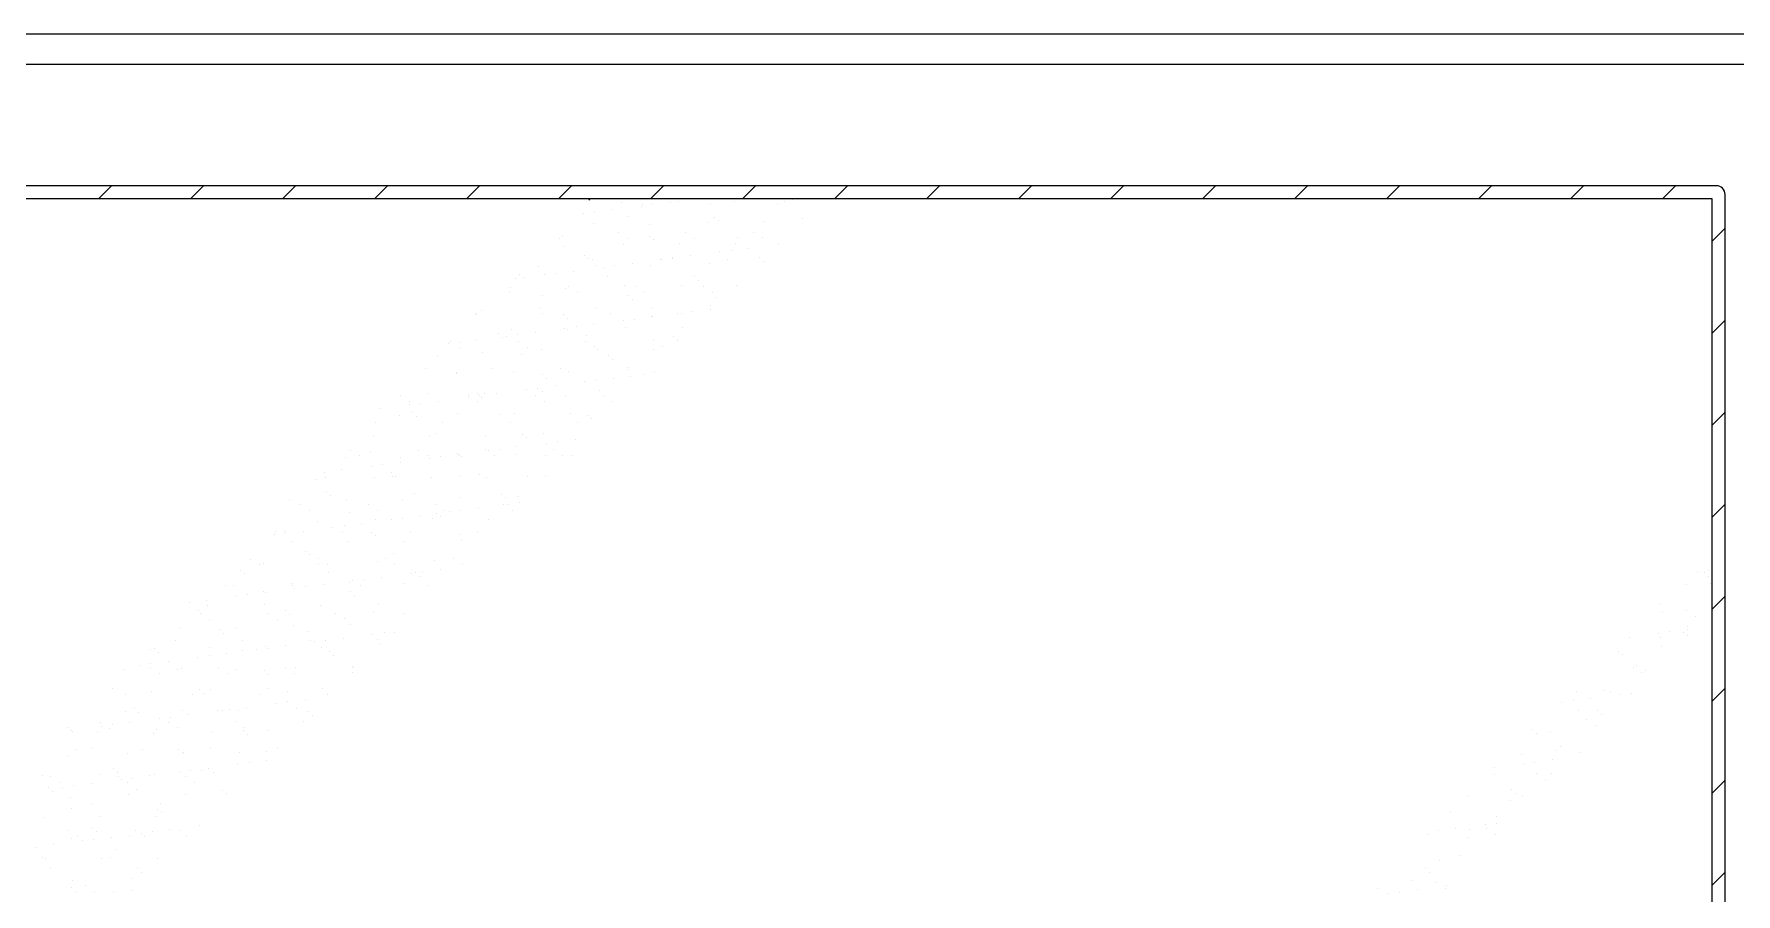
# Model space of a CAD drawing. Header units: inches. Extents: x 11.8 to 54.3, y 10.8 to 35.6.
# Drawn here: x 24.4421 to 24.8345, y 27.094 to 27.2923 of the extents above; entities that cross this region are included whole.
import ezdxf

# ---------------------------------------------------------------- set-up
doc = ezdxf.new("R2010")
doc.units = ezdxf.units.IN
doc.header["$MEASUREMENT"] = 0
doc.layers.add('02', color=2, linetype='Continuous')

msp = doc.modelspace()

# ---------------------------------------------------------------- linework, layer by layer
at = {"layer": '02'}
for p, q in [((24.86501, 27.29234), (24.03301, 27.29234)), ((24.86001, 27.28534), (24.03801, 27.28534)), ((24.83001, 27.25734), (24.06801, 27.25734)), ((24.82901, 27.25434), (24.06901, 27.25434)), ((24.45697, 27.25434), (24.45997, 27.25734)), ((24.47818, 27.25434), (24.48118, 27.25734)), ((24.49939, 27.25434), (24.50239, 27.25734)), ((24.52061, 27.25434), (24.52361, 27.25734)), ((24.54182, 27.25434), (24.54482, 27.25734)), ((24.56303, 27.25434), (24.56603, 27.25734)), ((24.56998, 27.25403), (24.57028, 27.25434)), ((24.5747, 27.25429), (24.5747, 27.25429)), ((24.58425, 27.25434), (24.58725, 27.25734)), ((24.60546, 27.25434), (24.60846, 27.25734)), ((24.617, 27.25409), (24.617, 27.25409)), ((24.62667, 27.25434), (24.62967, 27.25734)), ((24.64789, 27.25434), (24.65089, 27.25734)), ((24.6691, 27.25434), (24.6721, 27.25734)), ((24.69031, 27.25434), (24.69331, 27.25734)), ((24.71153, 27.25434), (24.71453, 27.25734)), ((24.73274, 27.25434), (24.73574, 27.25734)), ((24.75395, 27.25434), (24.75695, 27.25734)), ((24.77516, 27.25434), (24.77816, 27.25734)), ((24.79638, 27.25434), (24.79938, 27.25734)), ((24.81759, 27.25434), (24.82059, 27.25734)), ((24.82901, 26.70334), (24.82901, 27.25434)), ((24.83201, 26.65534), (24.83201, 27.25534)), ((24.56871, 27.2509), (24.56871, 27.2509)), ((24.57131, 27.25124), (24.57131, 27.25124)), ((24.57537, 27.25178), (24.57537, 27.25178)), ((24.57762, 27.2535), (24.57762, 27.2535)), ((24.57905, 27.25031), (24.57905, 27.25031)), ((24.58217, 27.25267), (24.58217, 27.25267)), ((24.58246, 27.25293), (24.58246, 27.25293)), ((24.58477, 27.25301), (24.58477, 27.25301)), ((24.58883, 27.25355), (24.58883, 27.25355)), ((24.59071, 27.25366), (24.59071, 27.25366)), ((24.59803, 27.25296), (24.59803, 27.25296)), ((24.59906, 27.25013), (24.59906, 27.25013)), ((24.6035, 27.2536), (24.6035, 27.2536)), ((24.6136, 27.25298), (24.6136, 27.25298)), ((24.61501, 27.25368), (24.61501, 27.25368)), ((24.57117, 27.24855), (24.57117, 27.24855)), ((24.5768, 27.24659), (24.5768, 27.24659)), ((24.58396, 27.24849), (24.58396, 27.24849)), ((24.59237, 27.24661), (24.59237, 27.24661)), ((24.59747, 27.24898), (24.59747, 27.24898)), ((24.59998, 27.24929), (24.59998, 27.24929)), ((24.60794, 27.24664), (24.60794, 27.24664)), ((24.61056, 27.24914), (24.61056, 27.24914)), ((24.61936, 27.24969), (24.61936, 27.24969)), ((24.82901, 27.24454), (24.83201, 27.24754)), ((24.56334, 27.24521), (24.56334, 27.24521)), ((24.56402, 27.24592), (24.56402, 27.24592)), ((24.56443, 27.24338), (24.56443, 27.24338)), ((24.57793, 27.24386), (24.57793, 27.24386)), ((24.57891, 27.24524), (24.57891, 27.24524)), ((24.58403, 27.24574), (24.58403, 27.24574)), ((24.58495, 27.2449), (24.58495, 27.2449)), ((24.59102, 27.24403), (24.59102, 27.24403)), ((24.59448, 27.24527), (24.59448, 27.24527)), ((24.60284, 27.24245), (24.60284, 27.24245)), ((24.60381, 27.24397), (24.60381, 27.24397)), ((24.60433, 27.2453), (24.60433, 27.2453)), ((24.6069, 27.24298), (24.6069, 27.24298)), ((24.61005, 27.2453), (24.61005, 27.2453)), ((24.61369, 27.24388), (24.61369, 27.24388)), ((24.5584, 27.23875), (24.5584, 27.23875)), ((24.569, 27.24136), (24.569, 27.24136)), ((24.56992, 27.24051), (24.56992, 27.24051)), ((24.57093, 27.24038), (24.57093, 27.24038)), ((24.57149, 27.23892), (24.57149, 27.23892)), ((24.57332, 27.23856), (24.57332, 27.23856)), ((24.57592, 27.2389), (24.57592, 27.2389)), ((24.57998, 27.23944), (24.57998, 27.23944)), ((24.58428, 27.23886), (24.58428, 27.23886)), ((24.5865, 27.24041), (24.5865, 27.24041)), ((24.58678, 27.24033), (24.58678, 27.24033)), ((24.5893, 27.24091), (24.5893, 27.24091)), ((24.58938, 27.24068), (24.58938, 27.24068)), ((24.59344, 27.24121), (24.59344, 27.24121)), ((24.59778, 27.23934), (24.59778, 27.23934)), ((24.60024, 27.2421), (24.60024, 27.2421)), ((24.60207, 27.24044), (24.60207, 27.24044)), ((24.60931, 27.24074), (24.60931, 27.24074)), ((24.61023, 27.2399), (24.61023, 27.2399)), ((24.55307, 27.2359), (24.55307, 27.2359)), ((24.55397, 27.23697), (24.55397, 27.23697)), ((24.55489, 27.23612), (24.55489, 27.23612)), ((24.55986, 27.23679), (24.55986, 27.23679)), ((24.56246, 27.23713), (24.56246, 27.23713)), ((24.56653, 27.23767), (24.56653, 27.23767)), ((24.57427, 27.23653), (24.57427, 27.23653)), ((24.59428, 27.23635), (24.59428, 27.23635)), ((24.5952, 27.23551), (24.5952, 27.23551)), ((24.55181, 27.23267), (24.55181, 27.23267)), ((24.55195, 27.2338), (24.55195, 27.2338)), ((24.55924, 27.23214), (24.55924, 27.23214)), ((24.56474, 27.23374), (24.56474, 27.23374)), ((24.56527, 27.23404), (24.56527, 27.23404)), ((24.56738, 27.23269), (24.56738, 27.23269)), ((24.57825, 27.23423), (24.57825, 27.23423)), ((24.57924, 27.23197), (24.57924, 27.23197)), ((24.58017, 27.23112), (24.58017, 27.23112)), ((24.58084, 27.23407), (24.58084, 27.23407)), ((24.58295, 27.23272), (24.58295, 27.23272)), ((24.59134, 27.2344), (24.59134, 27.2344)), ((24.59641, 27.23409), (24.59641, 27.23409)), ((24.59852, 27.23275), (24.59852, 27.23275)), ((24.59955, 27.23152), (24.59955, 27.23152)), ((24.60413, 27.23433), (24.60413, 27.23433)), ((24.54383, 27.2278), (24.54383, 27.2278)), ((24.54421, 27.22775), (24.54421, 27.22775)), ((24.54521, 27.22863), (24.54521, 27.22863)), ((24.55872, 27.22912), (24.55872, 27.22912)), ((24.5594, 27.22783), (24.5594, 27.22783)), ((24.56421, 27.22758), (24.56421, 27.22758)), ((24.56514, 27.22673), (24.56514, 27.22673)), ((24.5718, 27.22928), (24.5718, 27.22928)), ((24.57497, 27.22786), (24.57497, 27.22786)), ((24.58053, 27.22657), (24.58053, 27.22657)), ((24.58452, 27.22714), (24.58452, 27.22714)), ((24.58459, 27.22922), (24.58459, 27.22922)), ((24.58459, 27.2271), (24.58459, 27.2271)), ((24.59054, 27.22789), (24.59054, 27.22789)), ((24.59139, 27.22799), (24.59139, 27.22799)), ((24.59399, 27.22834), (24.59399, 27.22834)), ((24.59805, 27.22887), (24.59805, 27.22887)), ((24.5981, 27.22971), (24.5981, 27.22971)), ((24.54918, 27.22319), (24.54918, 27.22319)), ((24.55101, 27.22268), (24.55101, 27.22268)), ((24.55227, 27.22417), (24.55227, 27.22417)), ((24.55361, 27.22302), (24.55361, 27.22302)), ((24.55768, 27.22356), (24.55768, 27.22356)), ((24.56447, 27.22445), (24.56447, 27.22445)), ((24.56506, 27.22411), (24.56506, 27.22411)), ((24.56707, 27.22479), (24.56707, 27.22479)), ((24.56949, 27.22275), (24.56949, 27.22275)), ((24.57114, 27.22533), (24.57114, 27.22533)), ((24.57793, 27.22622), (24.57793, 27.22622)), ((24.57856, 27.2246), (24.57856, 27.2246)), ((24.59165, 27.22476), (24.59165, 27.22476)), ((24.82901, 27.22333), (24.83201, 27.22633)), ((24.53755, 27.22091), (24.53755, 27.22091)), ((24.53817, 27.22146), (24.53817, 27.22146)), ((24.54015, 27.22125), (24.54015, 27.22125)), ((24.54027, 27.22012), (24.54027, 27.22012)), ((24.54422, 27.22178), (24.54422, 27.22178)), ((24.54553, 27.219), (24.54553, 27.219)), ((24.55011, 27.22234), (24.55011, 27.22234)), ((24.55374, 27.22149), (24.55374, 27.22149)), ((24.55585, 27.22014), (24.55585, 27.22014)), ((24.55903, 27.21948), (24.55903, 27.21948)), ((24.56931, 27.22152), (24.56931, 27.22152)), ((24.57142, 27.22017), (24.57142, 27.22017)), ((24.57212, 27.21965), (24.57212, 27.21965)), ((24.58488, 27.22154), (24.58488, 27.22154)), ((24.58491, 27.21959), (24.58491, 27.21959)), ((24.58699, 27.2202), (24.58699, 27.2202)), ((24.58949, 27.22258), (24.58949, 27.22258)), ((24.59041, 27.22173), (24.59041, 27.22173)), ((24.53229, 27.21525), (24.53229, 27.21525)), ((24.53507, 27.21796), (24.53507, 27.21796)), ((24.54787, 27.21528), (24.54787, 27.21528)), ((24.55446, 27.21836), (24.55446, 27.21836)), ((24.56344, 27.21531), (24.56344, 27.21531)), ((24.57446, 27.21819), (24.57446, 27.21819)), ((24.57538, 27.21734), (24.57538, 27.21734)), ((24.57888, 27.21496), (24.57888, 27.21496)), ((24.57901, 27.21534), (24.57901, 27.21534)), ((24.53942, 27.21397), (24.53942, 27.21397)), ((24.5395, 27.21437), (24.5395, 27.21437)), ((24.55258, 27.21454), (24.55258, 27.21454)), ((24.55943, 27.2138), (24.55943, 27.2138)), ((24.56035, 27.21295), (24.56035, 27.21295)), ((24.56229, 27.21122), (24.56229, 27.21122)), ((24.56537, 27.21447), (24.56537, 27.21447)), ((24.56908, 27.21211), (24.56908, 27.21211)), ((24.57168, 27.21245), (24.57168, 27.21245)), ((24.57575, 27.21299), (24.57575, 27.21299)), ((24.57973, 27.21336), (24.57973, 27.21336)), ((24.58254, 27.21388), (24.58254, 27.21388)), ((24.58514, 27.21423), (24.58514, 27.21423)), ((24.52663, 27.20891), (24.52663, 27.20891)), ((24.52874, 27.20757), (24.52874, 27.20757)), ((24.5313, 27.20714), (24.5313, 27.20714)), ((24.53305, 27.20942), (24.53305, 27.20942)), ((24.53537, 27.20767), (24.53537, 27.20767)), ((24.54216, 27.20857), (24.54216, 27.20857)), ((24.5422, 27.20894), (24.5422, 27.20894)), ((24.54431, 27.2076), (24.54431, 27.2076)), ((24.5444, 27.20941), (24.5444, 27.20941)), ((24.54476, 27.20891), (24.54476, 27.20891)), ((24.54532, 27.20857), (24.54532, 27.20857)), ((24.54584, 27.20936), (24.54584, 27.20936)), ((24.54883, 27.20945), (24.54883, 27.20945)), ((24.55562, 27.21034), (24.55562, 27.21034)), ((24.55778, 27.20897), (24.55778, 27.20897)), ((24.55822, 27.21068), (24.55822, 27.21068)), ((24.55934, 27.20985), (24.55934, 27.20985)), ((24.55988, 27.20762), (24.55988, 27.20762)), ((24.5647, 27.20897), (24.5647, 27.20897)), ((24.57243, 27.21001), (24.57243, 27.21001)), ((24.57335, 27.209), (24.57335, 27.209)), ((24.57545, 27.20765), (24.57545, 27.20765)), ((24.52191, 27.2059), (24.52191, 27.2059)), ((24.52631, 27.20425), (24.52631, 27.20425)), ((24.5287, 27.2068), (24.5287, 27.2068)), ((24.52937, 27.20502), (24.52937, 27.20502)), ((24.53029, 27.20418), (24.53029, 27.20418)), ((24.53981, 27.20473), (24.53981, 27.20473)), ((24.54967, 27.20458), (24.54967, 27.20458)), ((24.5529, 27.2049), (24.5529, 27.2049)), ((24.56569, 27.20484), (24.56569, 27.20484)), ((24.56968, 27.20441), (24.56968, 27.20441)), ((24.5706, 27.20356), (24.5706, 27.20356)), ((24.82901, 27.20212), (24.83201, 27.20512)), ((24.52028, 27.19962), (24.52028, 27.19962)), ((24.52076, 27.2027), (24.52076, 27.2027)), ((24.53337, 27.19979), (24.53337, 27.19979)), ((24.53464, 27.20019), (24.53464, 27.20019)), ((24.53633, 27.20273), (24.53633, 27.20273)), ((24.54616, 27.19973), (24.54616, 27.19973)), ((24.5519, 27.20276), (24.5519, 27.20276)), ((24.55465, 27.20002), (24.55465, 27.20002)), ((24.55557, 27.19917), (24.55557, 27.19917)), ((24.55966, 27.20021), (24.55966, 27.20021)), ((24.56747, 27.20279), (24.56747, 27.20279)), ((24.5151, 27.19636), (24.5151, 27.19636)), ((24.51961, 27.1958), (24.51961, 27.1958)), ((24.53067, 27.19639), (24.53067, 27.19639)), ((24.53962, 27.19563), (24.53962, 27.19563)), ((24.53998, 27.19533), (24.53998, 27.19533)), ((24.54624, 27.19642), (24.54624, 27.19642)), ((24.54677, 27.19623), (24.54677, 27.19623)), ((24.54937, 27.19657), (24.54937, 27.19657)), ((24.55321, 27.19527), (24.55321, 27.19527)), ((24.55344, 27.19711), (24.55344, 27.19711)), ((24.55992, 27.19519), (24.55992, 27.19519)), ((24.56023, 27.198), (24.56023, 27.198)), ((24.56181, 27.19645), (24.56181, 27.19645)), ((24.56283, 27.19834), (24.56283, 27.19834)), ((24.566, 27.19521), (24.566, 27.19521)), ((24.5669, 27.19888), (24.5669, 27.19888)), ((24.509, 27.19126), (24.509, 27.19126)), ((24.51306, 27.19179), (24.51306, 27.19179)), ((24.51383, 27.19468), (24.51383, 27.19468)), ((24.51721, 27.19502), (24.51721, 27.19502)), ((24.51985, 27.19269), (24.51985, 27.19269)), ((24.52246, 27.19303), (24.52246, 27.19303)), ((24.52459, 27.19124), (24.52459, 27.19124)), ((24.52652, 27.19356), (24.52652, 27.19356)), ((24.52662, 27.19461), (24.52662, 27.19461)), ((24.53278, 27.19505), (24.53278, 27.19505)), ((24.53331, 27.19446), (24.53331, 27.19446)), ((24.53591, 27.1948), (24.53591, 27.1948)), ((24.54013, 27.1951), (24.54013, 27.1951)), ((24.54054, 27.19479), (24.54054, 27.19479)), ((24.54835, 27.19508), (24.54835, 27.19508)), ((24.56392, 27.1951), (24.56392, 27.1951)), ((24.50709, 27.1895), (24.50709, 27.1895)), ((24.50923, 27.19016), (24.50923, 27.19016)), ((24.52059, 27.18999), (24.52059, 27.18999)), ((24.5248, 27.19018), (24.5248, 27.19018)), ((24.52551, 27.1904), (24.52551, 27.1904)), ((24.53368, 27.19015), (24.53368, 27.19015)), ((24.54037, 27.19021), (24.54037, 27.19021)), ((24.54489, 27.1908), (24.54489, 27.1908)), ((24.54647, 27.19009), (24.54647, 27.19009)), ((24.55594, 27.19024), (24.55594, 27.19024)), ((24.55997, 27.19058), (24.55997, 27.19058)), ((24.50106, 27.18487), (24.50106, 27.18487)), ((24.50357, 27.18381), (24.50357, 27.18381)), ((24.50956, 27.18685), (24.50956, 27.18685)), ((24.51048, 27.18601), (24.51048, 27.18601)), ((24.51415, 27.18504), (24.51415, 27.18504)), ((24.51914, 27.18384), (24.51914, 27.18384)), ((24.52694, 27.18498), (24.52694, 27.18498)), ((24.52986, 27.18641), (24.52986, 27.18641)), ((24.53471, 27.18387), (24.53471, 27.18387)), ((24.54044, 27.18547), (24.54044, 27.18547)), ((24.54987, 27.18624), (24.54987, 27.18624)), ((24.55028, 27.1839), (24.55028, 27.1839)), ((24.55079, 27.1854), (24.55079, 27.1854)), ((24.55138, 27.18389), (24.55138, 27.18389)), ((24.55353, 27.18563), (24.55353, 27.18563)), ((24.55398, 27.18423), (24.55398, 27.18423)), ((24.82901, 27.1809), (24.83201, 27.1839)), ((24.50568, 27.18247), (24.50568, 27.18247)), ((24.5074, 27.17987), (24.5074, 27.17987)), ((24.51483, 27.18202), (24.51483, 27.18202)), ((24.52091, 27.18035), (24.52091, 27.18035)), ((24.52125, 27.1825), (24.52125, 27.1825)), ((24.52446, 27.18035), (24.52446, 27.18035)), ((24.52707, 27.18069), (24.52707, 27.18069)), ((24.53113, 27.18122), (24.53113, 27.18122)), ((24.53399, 27.18052), (24.53399, 27.18052)), ((24.53484, 27.18185), (24.53484, 27.18185)), ((24.53576, 27.18101), (24.53576, 27.18101)), ((24.53682, 27.18253), (24.53682, 27.18253)), ((24.53792, 27.18212), (24.53792, 27.18212)), ((24.54052, 27.18246), (24.54052, 27.18246)), ((24.54459, 27.183), (24.54459, 27.183)), ((24.54679, 27.18046), (24.54679, 27.18046)), ((24.55239, 27.18256), (24.55239, 27.18256)), ((24.49755, 27.1768), (24.49755, 27.1768)), ((24.4977, 27.17761), (24.4977, 27.17761)), ((24.4998, 27.17764), (24.4998, 27.17764)), ((24.50015, 27.17715), (24.50015, 27.17715)), ((24.50421, 27.17768), (24.50421, 27.17768)), ((24.511, 27.17857), (24.511, 27.17857)), ((24.51327, 27.17763), (24.51327, 27.17763)), ((24.51361, 27.17892), (24.51361, 27.17892)), ((24.51767, 27.17945), (24.51767, 27.17945)), ((24.51981, 27.17746), (24.51981, 27.17746)), ((24.52073, 27.17662), (24.52073, 27.17662)), ((24.52884, 27.17766), (24.52884, 27.17766)), ((24.54011, 27.17702), (24.54011, 27.17702)), ((24.54076, 27.17583), (24.54076, 27.17583)), ((24.54441, 27.17769), (24.54441, 27.17769)), ((24.50137, 27.17524), (24.50137, 27.17524)), ((24.50478, 27.17308), (24.50478, 27.17308)), ((24.5057, 27.17223), (24.5057, 27.17223)), ((24.51446, 27.17541), (24.51446, 27.17541)), ((24.52508, 27.17263), (24.52508, 27.17263)), ((24.52725, 27.17535), (24.52725, 27.17535)), ((24.48974, 27.16869), (24.48974, 27.16869)), ((24.49067, 27.16784), (24.49067, 27.16784)), ((24.49204, 27.17126), (24.49204, 27.17126)), ((24.49414, 27.16992), (24.49414, 27.16992)), ((24.49493, 27.17029), (24.49493, 27.17029)), ((24.50761, 27.17129), (24.50761, 27.17129)), ((24.50772, 27.17023), (24.50772, 27.17023)), ((24.50972, 27.16995), (24.50972, 27.16995)), ((24.51005, 27.16824), (24.51005, 27.16824)), ((24.52122, 27.17072), (24.52122, 27.17072)), ((24.52318, 27.17132), (24.52318, 27.17132)), ((24.52529, 27.16998), (24.52529, 27.16998)), ((24.52907, 27.16801), (24.52907, 27.16801)), ((24.53005, 27.16807), (24.53005, 27.16807)), ((24.53168, 27.16835), (24.53168, 27.16835)), ((24.53431, 27.17089), (24.53431, 27.17089)), ((24.53574, 27.16889), (24.53574, 27.16889)), ((24.53875, 27.17135), (24.53875, 27.17135)), ((24.54086, 27.17001), (24.54086, 27.17001)), ((24.82554, 27.1682), (24.82554, 27.1682)), ((24.82725, 27.16816), (24.82725, 27.16816)), ((24.82814, 27.16854), (24.82814, 27.16854)), ((24.48616, 27.16506), (24.48616, 27.16506)), ((24.48818, 27.16512), (24.48818, 27.16512)), ((24.49502, 27.16386), (24.49502, 27.16386)), ((24.50169, 27.16561), (24.50169, 27.16561)), ((24.50173, 27.16509), (24.50173, 27.16509)), ((24.50216, 27.16446), (24.50216, 27.16446)), ((24.50476, 27.16481), (24.50476, 27.16481)), ((24.50882, 27.16534), (24.50882, 27.16534)), ((24.51478, 27.16577), (24.51478, 27.16577)), ((24.51561, 27.16624), (24.51561, 27.16624)), ((24.51731, 27.16511), (24.51731, 27.16511)), ((24.51822, 27.16658), (24.51822, 27.16658)), ((24.52228, 27.16711), (24.52228, 27.16711)), ((24.52757, 27.16571), (24.52757, 27.16571)), ((24.53098, 27.16723), (24.53098, 27.16723)), ((24.53288, 27.16514), (24.53288, 27.16514)), ((24.8231, 27.16534), (24.8231, 27.16534)), ((24.82817, 27.16732), (24.82817, 27.16732)), ((24.82872, 27.16568), (24.82872, 27.16568)), ((24.47784, 27.16126), (24.47784, 27.16126)), ((24.4819, 27.1618), (24.4819, 27.1618)), ((24.48215, 27.16049), (24.48215, 27.16049)), ((24.4887, 27.16269), (24.4887, 27.16269)), ((24.4913, 27.16303), (24.4913, 27.16303)), ((24.49524, 27.16066), (24.49524, 27.16066)), ((24.49536, 27.16357), (24.49536, 27.16357)), ((24.50803, 27.1606), (24.50803, 27.1606)), ((24.51502, 27.16368), (24.51502, 27.16368)), ((24.51594, 27.16284), (24.51594, 27.16284)), ((24.52154, 27.16109), (24.52154, 27.16109)), ((24.81707, 27.16071), (24.81707, 27.16071)), ((24.82901, 27.15969), (24.83201, 27.16269)), ((24.47999, 27.15947), (24.47999, 27.15947)), ((24.4805, 27.15872), (24.4805, 27.15872)), ((24.48261, 27.15737), (24.48261, 27.15737)), ((24.49607, 27.15874), (24.49607, 27.15874)), ((24.49818, 27.1574), (24.49818, 27.1574)), ((24.49999, 27.1593), (24.49999, 27.1593)), ((24.50091, 27.15845), (24.50091, 27.15845)), ((24.502, 27.15597), (24.502, 27.15597)), ((24.51164, 27.15877), (24.51164, 27.15877)), ((24.51375, 27.15743), (24.51375, 27.15743)), ((24.51509, 27.15614), (24.51509, 27.15614)), ((24.52029, 27.15885), (24.52029, 27.15885)), ((24.52722, 27.1588), (24.52722, 27.1588)), ((24.81749, 27.15894), (24.81749, 27.15894)), ((24.82306, 27.15934), (24.82306, 27.15934)), ((24.82517, 27.158), (24.82517, 27.158)), ((24.47463, 27.15251), (24.47463, 27.15251)), ((24.47571, 27.15555), (24.47571, 27.15555)), ((24.48496, 27.15491), (24.48496, 27.15491)), ((24.48588, 27.15406), (24.48588, 27.15406)), ((24.4885, 27.15549), (24.4885, 27.15549)), ((24.4902, 27.15254), (24.4902, 27.15254)), ((24.50526, 27.15447), (24.50526, 27.15447)), ((24.50577, 27.15257), (24.50577, 27.15257)), ((24.50677, 27.15212), (24.50677, 27.15212)), ((24.50937, 27.15247), (24.50937, 27.15247)), ((24.51343, 27.153), (24.51343, 27.153)), ((24.52022, 27.1539), (24.52022, 27.1539)), ((24.52134, 27.15259), (24.52134, 27.15259)), ((24.52283, 27.15424), (24.52283, 27.15424)), ((24.52527, 27.15429), (24.52527, 27.15429)), ((24.8099, 27.1532), (24.8099, 27.1532)), ((24.81669, 27.15409), (24.81669, 27.15409)), ((24.81719, 27.15313), (24.81719, 27.15313)), ((24.81929, 27.15443), (24.81929, 27.15443)), ((24.82247, 27.15438), (24.82247, 27.15438)), ((24.82336, 27.15497), (24.82336, 27.15497)), ((24.82339, 27.15354), (24.82339, 27.15354)), ((24.82341, 27.1557), (24.82341, 27.1557)), ((24.46896, 27.15037), (24.46896, 27.15037)), ((24.46993, 27.15052), (24.46993, 27.15052)), ((24.47085, 27.14967), (24.47085, 27.14967)), ((24.47985, 27.14858), (24.47985, 27.14858)), ((24.48245, 27.14892), (24.48245, 27.14892)), ((24.48247, 27.15086), (24.48247, 27.15086)), ((24.48651, 27.14946), (24.48651, 27.14946)), ((24.49023, 27.15008), (24.49023, 27.15008)), ((24.49331, 27.15035), (24.49331, 27.15035)), ((24.49556, 27.15103), (24.49556, 27.15103)), ((24.49591, 27.1507), (24.49591, 27.1507)), ((24.49997, 27.15123), (24.49997, 27.15123)), ((24.50835, 27.15096), (24.50835, 27.15096)), ((24.51024, 27.14991), (24.51024, 27.14991)), ((24.51116, 27.14906), (24.51116, 27.14906)), ((24.52185, 27.15145), (24.52185, 27.15145)), ((24.80744, 27.15), (24.80744, 27.15)), ((24.80836, 27.14915), (24.80836, 27.14915)), ((24.81738, 27.15107), (24.81738, 27.15107)), ((24.46294, 27.14575), (24.46294, 27.14575)), ((24.46639, 27.14681), (24.46639, 27.14681)), ((24.46897, 27.14617), (24.46897, 27.14617)), ((24.46899, 27.14715), (24.46899, 27.14715)), ((24.47108, 27.14482), (24.47108, 27.14482)), ((24.47306, 27.14769), (24.47306, 27.14769)), ((24.4752, 27.14569), (24.4752, 27.14569)), ((24.47602, 27.14591), (24.47602, 27.14591)), ((24.48454, 27.1462), (24.48454, 27.1462)), ((24.48665, 27.14485), (24.48665, 27.14485)), ((24.48881, 27.14585), (24.48881, 27.14585)), ((24.49521, 27.14552), (24.49521, 27.14552)), ((24.49613, 27.14467), (24.49613, 27.14467)), ((24.50011, 27.14622), (24.50011, 27.14622)), ((24.50222, 27.14488), (24.50222, 27.14488)), ((24.50232, 27.14634), (24.50232, 27.14634)), ((24.51541, 27.1465), (24.51541, 27.1465)), ((24.51551, 27.14507), (24.51551, 27.14507)), ((24.51568, 27.14625), (24.51568, 27.14625)), ((24.81093, 27.14613), (24.81093, 27.14613)), ((24.81153, 27.14679), (24.81153, 27.14679)), ((24.81271, 27.14517), (24.81271, 27.14517)), ((24.81363, 27.14545), (24.81363, 27.14545)), ((24.46017, 27.1413), (24.46017, 27.1413)), ((24.46928, 27.14074), (24.46928, 27.14074)), ((24.48018, 27.14113), (24.48018, 27.14113)), ((24.4811, 27.14028), (24.4811, 27.14028)), ((24.48278, 27.14122), (24.48278, 27.14122)), ((24.49587, 27.14139), (24.49587, 27.14139)), ((24.50048, 27.14069), (24.50048, 27.14069)), ((24.50866, 27.14133), (24.50866, 27.14133)), ((24.79768, 27.14078), (24.79768, 27.14078)), ((24.80419, 27.14095), (24.80419, 27.14095)), ((24.80565, 27.14058), (24.80565, 27.14058)), ((24.81044, 27.14032), (24.81044, 27.14032)), ((24.82901, 27.13848), (24.83201, 27.14148)), ((24.4631, 27.13996), (24.4631, 27.13996)), ((24.46515, 27.13674), (24.46515, 27.13674)), ((24.47867, 27.13999), (24.47867, 27.13999)), ((24.48706, 27.13658), (24.48706, 27.13658)), ((24.49112, 27.13712), (24.49112, 27.13712)), ((24.49424, 27.14002), (24.49424, 27.14002)), ((24.49792, 27.13801), (24.49792, 27.13801)), ((24.50052, 27.13836), (24.50052, 27.13836)), ((24.50263, 27.1367), (24.50263, 27.1367)), ((24.50458, 27.13889), (24.50458, 27.13889)), ((24.50981, 27.14004), (24.50981, 27.14004)), ((24.79438, 27.13821), (24.79438, 27.13821)), ((24.79698, 27.13855), (24.79698, 27.13855)), ((24.79816, 27.13633), (24.79816, 27.13633)), ((24.80105, 27.13909), (24.80105, 27.13909)), ((24.80784, 27.13998), (24.80784, 27.13998)), ((24.45744, 27.13362), (24.45744, 27.13362)), ((24.45754, 27.1327), (24.45754, 27.1327)), ((24.46014, 27.13304), (24.46014, 27.13304)), ((24.46325, 27.13611), (24.46325, 27.13611)), ((24.46421, 27.13358), (24.46421, 27.13358)), ((24.46607, 27.1359), (24.46607, 27.1359)), ((24.471, 27.13447), (24.471, 27.13447)), ((24.47301, 27.13365), (24.47301, 27.13365)), ((24.4736, 27.13481), (24.4736, 27.13481)), ((24.47634, 27.13628), (24.47634, 27.13628)), ((24.47767, 27.13535), (24.47767, 27.13535)), ((24.48446, 27.13624), (24.48446, 27.13624)), ((24.48545, 27.1363), (24.48545, 27.1363)), ((24.48858, 27.13367), (24.48858, 27.13367)), ((24.48913, 27.13622), (24.48913, 27.13622)), ((24.50415, 27.1337), (24.50415, 27.1337)), ((24.50546, 27.13613), (24.50546, 27.13613)), ((24.50638, 27.13528), (24.50638, 27.13528)), ((24.79999, 27.13424), (24.79999, 27.13424)), ((24.8021, 27.1329), (24.8021, 27.1329)), ((24.80265, 27.13622), (24.80265, 27.13622)), ((24.80358, 27.13537), (24.80358, 27.13537)), ((24.45012, 27.13235), (24.45012, 27.13235)), ((24.45075, 27.1318), (24.45075, 27.1318)), ((24.45104, 27.13151), (24.45104, 27.13151)), ((24.4568, 27.13117), (24.4568, 27.13117)), ((24.45955, 27.13227), (24.45955, 27.13227)), ((24.46959, 27.1311), (24.46959, 27.1311)), ((24.47042, 27.13191), (24.47042, 27.13191)), ((24.47512, 27.1323), (24.47512, 27.1323)), ((24.4831, 27.13159), (24.4831, 27.13159)), ((24.49043, 27.13174), (24.49043, 27.13174)), ((24.49069, 27.13233), (24.49069, 27.13233)), ((24.49135, 27.13089), (24.49135, 27.13089)), ((24.49619, 27.13176), (24.49619, 27.13176)), ((24.78762, 27.13183), (24.78762, 27.13183)), ((24.78855, 27.13098), (24.78855, 27.13098)), ((24.79172, 27.13138), (24.79172, 27.13138)), ((24.45006, 27.12599), (24.45006, 27.12599)), ((24.45157, 27.12741), (24.45157, 27.12741)), ((24.45539, 27.12752), (24.45539, 27.12752)), ((24.46357, 27.12648), (24.46357, 27.12648)), ((24.46714, 27.12744), (24.46714, 27.12744)), ((24.4754, 27.12735), (24.4754, 27.12735)), ((24.47632, 27.1265), (24.47632, 27.1265)), ((24.47665, 27.12664), (24.47665, 27.12664)), ((24.48271, 27.12747), (24.48271, 27.12747)), ((24.48944, 27.12658), (24.48944, 27.12658)), ((24.4957, 27.12691), (24.4957, 27.12691)), ((24.49573, 27.12478), (24.49573, 27.12478)), ((24.49828, 27.1275), (24.49828, 27.1275)), ((24.78497, 27.12621), (24.78497, 27.12621)), ((24.7922, 27.12497), (24.7922, 27.12497)), ((24.7929, 27.127), (24.7929, 27.127)), ((24.79412, 27.12803), (24.79412, 27.12803)), ((24.79848, 27.12669), (24.79848, 27.12669)), ((24.44403, 27.12136), (24.44403, 27.12136)), ((24.44591, 27.12107), (24.44591, 27.12107)), ((24.45712, 27.12153), (24.45712, 27.12153)), ((24.46037, 27.12296), (24.46037, 27.12296)), ((24.46129, 27.12212), (24.46129, 27.12212)), ((24.46148, 27.1211), (24.46148, 27.1211)), ((24.46475, 27.1207), (24.46475, 27.1207)), ((24.46882, 27.12124), (24.46882, 27.12124)), ((24.46991, 27.12147), (24.46991, 27.12147)), ((24.47561, 27.12213), (24.47561, 27.12213)), ((24.47705, 27.12113), (24.47705, 27.12113)), ((24.47821, 27.12247), (24.47821, 27.12247)), ((24.48067, 27.12252), (24.48067, 27.12252)), ((24.48228, 27.12301), (24.48228, 27.12301)), ((24.48341, 27.12196), (24.48341, 27.12196)), ((24.48907, 27.1239), (24.48907, 27.1239)), ((24.49167, 27.12425), (24.49167, 27.12425)), ((24.77874, 27.1232), (24.77874, 27.1232)), ((24.77894, 27.12158), (24.77894, 27.12158)), ((24.78553, 27.1241), (24.78553, 27.1241)), ((24.78814, 27.12444), (24.78814, 27.12444)), ((24.78846, 27.12169), (24.78846, 27.12169)), ((24.79203, 27.12175), (24.79203, 27.12175)), ((24.44534, 27.11857), (24.44534, 27.11857)), ((24.44626, 27.11773), (24.44626, 27.11773)), ((24.44801, 27.11973), (24.44801, 27.11973)), ((24.44869, 27.11859), (24.44869, 27.11859)), ((24.45129, 27.11893), (24.45129, 27.11893)), ((24.45536, 27.11947), (24.45536, 27.11947)), ((24.46215, 27.12036), (24.46215, 27.12036)), ((24.46358, 27.11975), (24.46358, 27.11975)), ((24.46388, 27.11684), (24.46388, 27.11684)), ((24.46564, 27.11813), (24.46564, 27.11813)), ((24.47697, 27.11701), (24.47697, 27.11701)), ((24.47916, 27.11978), (24.47916, 27.11978)), ((24.48565, 27.11796), (24.48565, 27.11796)), ((24.48657, 27.11711), (24.48657, 27.11711)), ((24.78284, 27.11805), (24.78284, 27.11805)), ((24.78376, 27.1172), (24.78376, 27.1172)), ((24.79057, 27.12035), (24.79057, 27.12035)), ((24.82901, 27.11726), (24.83201, 27.12026)), ((24.45038, 27.11636), (24.45038, 27.11636)), ((24.45061, 27.11374), (24.45061, 27.11374)), ((24.4556, 27.11489), (24.4556, 27.11489)), ((24.47061, 27.11357), (24.47061, 27.11357)), ((24.47118, 27.11492), (24.47118, 27.11492)), ((24.76873, 27.11282), (24.76873, 27.11282)), ((24.7725, 27.11663), (24.7725, 27.11663)), ((24.78259, 27.11548), (24.78259, 27.11548)), ((24.78529, 27.11657), (24.78529, 27.11657)), ((24.44435, 27.11173), (24.44435, 27.11173)), ((24.45558, 27.10918), (24.45558, 27.10918)), ((24.45743, 27.1119), (24.45743, 27.1119)), ((24.47022, 27.11184), (24.47022, 27.11184)), ((24.47154, 27.11273), (24.47154, 27.11273)), ((24.47343, 27.1089), (24.47343, 27.1089)), ((24.48022, 27.10979), (24.48022, 27.10979)), ((24.76989, 27.10909), (24.76989, 27.10909)), ((24.77308, 27.10883), (24.77308, 27.10883)), ((24.77668, 27.10999), (24.77668, 27.10999)), ((24.77693, 27.10914), (24.77693, 27.10914)), ((24.77926, 27.11195), (24.77926, 27.11195)), ((24.77929, 27.11033), (24.77929, 27.11033)), ((24.44651, 27.10535), (24.44651, 27.10535)), ((24.44994, 27.10855), (24.44994, 27.10855)), ((24.45069, 27.10672), (24.45069, 27.10672)), ((24.45205, 27.10721), (24.45205, 27.10721)), ((24.4533, 27.10625), (24.4533, 27.10625)), ((24.4559, 27.10659), (24.4559, 27.10659)), ((24.45651, 27.10834), (24.45651, 27.10834)), ((24.45997, 27.10713), (24.45997, 27.10713)), ((24.46419, 27.10721), (24.46419, 27.10721)), ((24.46551, 27.10858), (24.46551, 27.10858)), ((24.46676, 27.10802), (24.46676, 27.10802)), ((24.46762, 27.10723), (24.46762, 27.10723)), ((24.46936, 27.10836), (24.46936, 27.10836)), ((24.47589, 27.10874), (24.47589, 27.10874)), ((24.47728, 27.10738), (24.47728, 27.10738)), ((24.76347, 27.10777), (24.76347, 27.10777)), ((24.76583, 27.10856), (24.76583, 27.10856)), ((24.77281, 27.107), (24.77281, 27.107)), ((24.77904, 27.1078), (24.77904, 27.1078)), ((24.44244, 27.10482), (24.44244, 27.10482)), ((24.44407, 27.10234), (24.44407, 27.10234)), ((24.44466, 27.1021), (24.44466, 27.1021)), ((24.45775, 27.10226), (24.45775, 27.10226)), ((24.45964, 27.10237), (24.45964, 27.10237)), ((24.46086, 27.10435), (24.46086, 27.10435)), ((24.47054, 27.1022), (24.47054, 27.1022)), ((24.76607, 27.10183), (24.76607, 27.10183)), ((24.77106, 27.10294), (24.77106, 27.10294)), ((24.44582, 27.09996), (24.44582, 27.09996)), ((24.45101, 27.09709), (24.45101, 27.09709)), ((24.46451, 27.09758), (24.46451, 27.09758)), ((24.46583, 27.09979), (24.46583, 27.09979)), ((24.46675, 27.09895), (24.46675, 27.09895)), ((24.76004, 27.0972), (24.76004, 27.0972)), ((24.76303, 27.09988), (24.76303, 27.09988)), ((24.76395, 27.09904), (24.76395, 27.09904)), ((24.82901, 27.09605), (24.83201, 27.09905)), ((24.4508, 27.0954), (24.4508, 27.0954)), ((24.45172, 27.09456), (24.45172, 27.09456)), ((24.45398, 27.09603), (24.45398, 27.09603)), ((24.45609, 27.09469), (24.45609, 27.09469)), ((24.46051, 27.09425), (24.46051, 27.09425)), ((24.46458, 27.09479), (24.46458, 27.09479)), ((24.75193, 27.09522), (24.75193, 27.09522)), ((24.75438, 27.0941), (24.75438, 27.0941)), ((24.75698, 27.09445), (24.75698, 27.09445)), ((24.76104, 27.09498), (24.76104, 27.09498)), ((24.7654, 27.09659), (24.7654, 27.09659)), ((24.7675, 27.09525), (24.7675, 27.09525)), ((24.76784, 27.09588), (24.76784, 27.09588))]:
    msp.add_line(p, q, dxfattribs=at)
msp.add_arc((24.83001, 27.25534), 0.002, 0, 90, dxfattribs=at)

doc.saveas('drawing.dxf')
